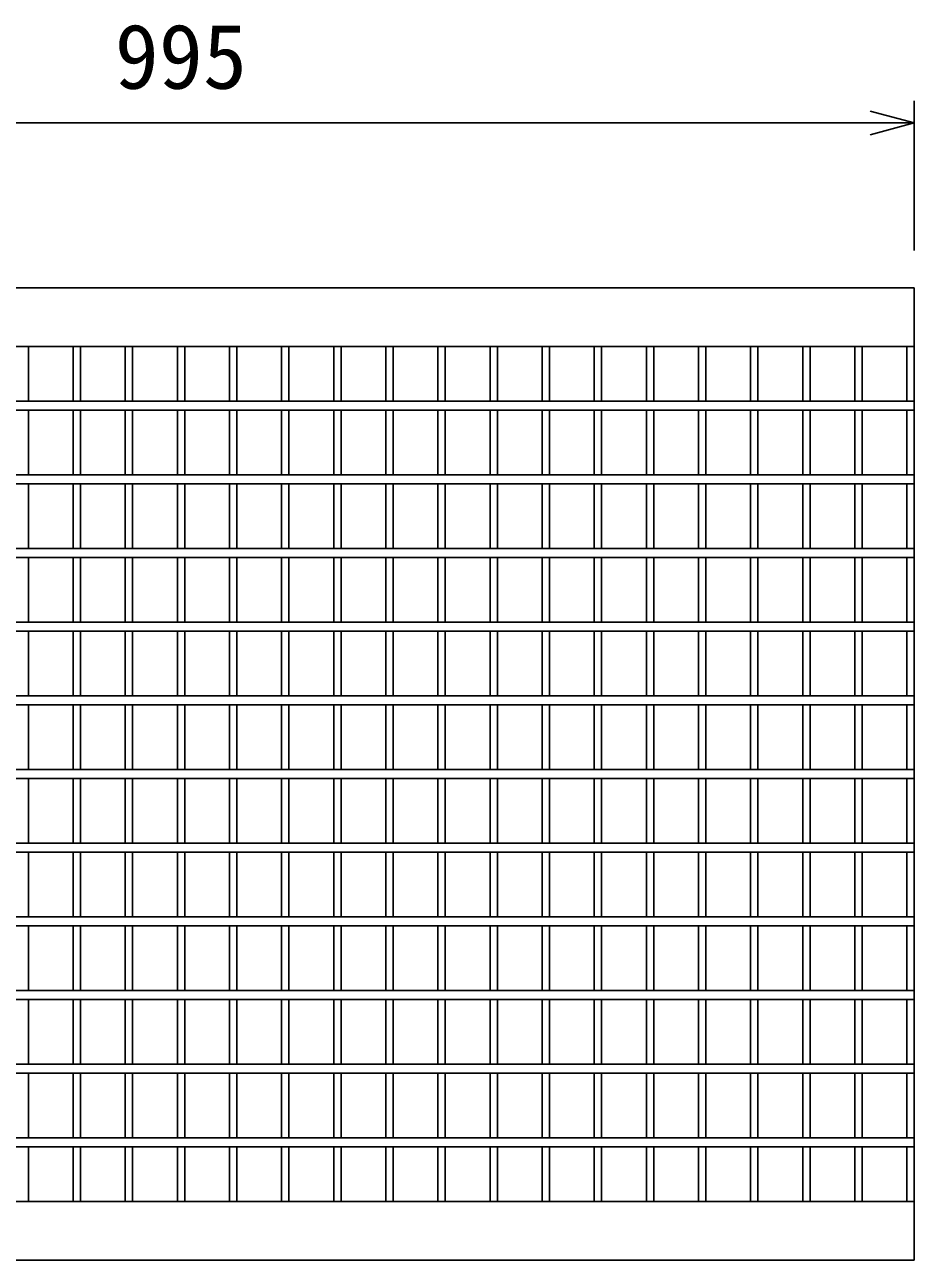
# Model space of a CAD drawing. Units: millimetres, scale not verified. Extents: x -25200 to 25200, y -8910 to 8910.
# Drawn here: x -4385 to -3782, y -5585 to -4746 of the extents above; entities that cross this region are included whole.
import ezdxf
from ezdxf.enums import TextEntityAlignment as Align

# ---------------------------------------------------------------- set-up
doc = ezdxf.new("R2010")
doc.units = ezdxf.units.MM
doc.header["$LTSCALE"] = 30
doc.layers.add('0-0_DIM', color=7, linetype='Continuous', lineweight=25)
doc.layers.add('0-2_HATCH', color=6, linetype='Continuous', lineweight=25)
doc.styles.add('ＭＳ ゴシック', font='')
doc.styles.get('ＭＳ ゴシック').set_extended_font_data('MS Gothic')

msp = doc.modelspace()

# ---------------------------------------------------------------- linework, layer by layer
at = {"layer": '0-0_DIM'}
for p, q in [((-3781.52, -4899.7), (-3781.52, -4798.11)), ((-3781.52, -4813.11), (-4776.52, -4813.11))]:
    msp.add_line(p, q, dxfattribs=at)
msp.add_lwpolyline([(-3811.52, -4821.15), (-3781.52, -4813.11), (-3811.52, -4805.07)], dxfattribs=at)
at = {"layer": '0-2_HATCH'}
for p, q in [((-3781.52, -4924.92), (-4776.52, -4924.92)), ((-3781.52, -4924.92), (-3781.52, -5584.92)), ((-3781.52, -4964.92), (-4776.52, -4964.92)), ((-4382.59, -4964.92), (-4382.59, -5001.92)), ((-4352.23, -4964.92), (-4352.23, -5001.92)), ((-4347.23, -4964.92), (-4347.23, -5001.92)), ((-4316.88, -4964.92), (-4316.88, -5001.92)), ((-4311.88, -4964.92), (-4311.88, -5001.92)), ((-4281.52, -4964.92), (-4281.52, -5001.92)), ((-4276.52, -4964.92), (-4276.52, -5001.92)), ((-4246.16, -4964.92), (-4246.16, -5001.92)), ((-4241.16, -4964.92), (-4241.16, -5001.92)), ((-4210.81, -4964.92), (-4210.81, -5001.92)), ((-4205.81, -4964.92), (-4205.81, -5001.92)), ((-4175.45, -4964.92), (-4175.45, -5001.92)), ((-4170.45, -4964.92), (-4170.45, -5001.92)), ((-4140.09, -4964.92), (-4140.09, -5001.92)), ((-4135.09, -4964.92), (-4135.09, -5001.92)), ((-4104.73, -4964.92), (-4104.73, -5001.92)), ((-4099.73, -4964.92), (-4099.73, -5001.92)), ((-4069.38, -4964.92), (-4069.38, -5001.92)), ((-4064.38, -4964.92), (-4064.38, -5001.92)), ((-4034.02, -4964.92), (-4034.02, -5001.92)), ((-4029.02, -4964.92), (-4029.02, -5001.92)), ((-3998.66, -4964.92), (-3998.66, -5001.92)), ((-3993.66, -4964.92), (-3993.66, -5001.92)), ((-3963.31, -4964.92), (-3963.31, -5001.92)), ((-3958.31, -4964.92), (-3958.31, -5001.92)), ((-3927.95, -4964.92), (-3927.95, -5001.92)), ((-3922.95, -4964.92), (-3922.95, -5001.92)), ((-3892.59, -4964.92), (-3892.59, -5001.92)), ((-3887.59, -4964.92), (-3887.59, -5001.92)), ((-3857.23, -4964.92), (-3857.23, -5001.92)), ((-3852.23, -4964.92), (-3852.23, -5001.92)), ((-3821.88, -4964.92), (-3821.88, -5001.92)), ((-3816.88, -4964.92), (-3816.88, -5001.92)), ((-3786.52, -4964.92), (-3786.52, -5001.92)), ((-3781.52, -5001.92), (-4776.52, -5001.92)), ((-4776.52, -5007.92), (-3781.52, -5007.92)), ((-4382.59, -5051.92), (-4382.59, -5007.92)), ((-4352.23, -5051.92), (-4352.23, -5007.92)), ((-4347.23, -5051.92), (-4347.23, -5007.92)), ((-4316.88, -5051.92), (-4316.88, -5007.92)), ((-4311.88, -5051.92), (-4311.88, -5007.92)), ((-4281.52, -5051.92), (-4281.52, -5007.92)), ((-4276.52, -5051.92), (-4276.52, -5007.92)), ((-4246.16, -5051.92), (-4246.16, -5007.92)), ((-4241.16, -5051.92), (-4241.16, -5007.92)), ((-4210.81, -5051.92), (-4210.81, -5007.92)), ((-4205.81, -5051.92), (-4205.81, -5007.92)), ((-4175.45, -5051.92), (-4175.45, -5007.92)), ((-4170.45, -5051.92), (-4170.45, -5007.92)), ((-4140.09, -5051.92), (-4140.09, -5007.92)), ((-4135.09, -5051.92), (-4135.09, -5007.92)), ((-4104.73, -5051.92), (-4104.73, -5007.92)), ((-4099.73, -5051.92), (-4099.73, -5007.92)), ((-4069.38, -5051.92), (-4069.38, -5007.92)), ((-4064.38, -5051.92), (-4064.38, -5007.92)), ((-4034.02, -5051.92), (-4034.02, -5007.92)), ((-4029.02, -5051.92), (-4029.02, -5007.92)), ((-3998.66, -5051.92), (-3998.66, -5007.92)), ((-3993.66, -5051.92), (-3993.66, -5007.92)), ((-3963.31, -5051.92), (-3963.31, -5007.92)), ((-3958.31, -5051.92), (-3958.31, -5007.92)), ((-3927.95, -5051.92), (-3927.95, -5007.92)), ((-3922.95, -5051.92), (-3922.95, -5007.92)), ((-3892.59, -5051.92), (-3892.59, -5007.92)), ((-3887.59, -5051.92), (-3887.59, -5007.92)), ((-3857.23, -5051.92), (-3857.23, -5007.92)), ((-3852.23, -5051.92), (-3852.23, -5007.92)), ((-3821.88, -5051.92), (-3821.88, -5007.92)), ((-3816.88, -5051.92), (-3816.88, -5007.92)), ((-3786.52, -5051.92), (-3786.52, -5007.92)), ((-3781.52, -5051.92), (-4776.52, -5051.92)), ((-4776.52, -5057.92), (-3781.52, -5057.92)), ((-4382.59, -5101.92), (-4382.59, -5057.92)), ((-4352.23, -5101.92), (-4352.23, -5057.92)), ((-4347.23, -5101.92), (-4347.23, -5057.92)), ((-4316.88, -5101.92), (-4316.88, -5057.92)), ((-4311.88, -5101.92), (-4311.88, -5057.92)), ((-4281.52, -5101.92), (-4281.52, -5057.92)), ((-4276.52, -5101.92), (-4276.52, -5057.92)), ((-4246.16, -5101.92), (-4246.16, -5057.92)), ((-4241.16, -5101.92), (-4241.16, -5057.92)), ((-4210.81, -5101.92), (-4210.81, -5057.92)), ((-4205.81, -5101.92), (-4205.81, -5057.92)), ((-4175.45, -5101.92), (-4175.45, -5057.92)), ((-4170.45, -5101.92), (-4170.45, -5057.92)), ((-4140.09, -5101.92), (-4140.09, -5057.92)), ((-4135.09, -5101.92), (-4135.09, -5057.92)), ((-4104.73, -5101.92), (-4104.73, -5057.92)), ((-4099.73, -5101.92), (-4099.73, -5057.92)), ((-4069.38, -5101.92), (-4069.38, -5057.92)), ((-4064.38, -5101.92), (-4064.38, -5057.92)), ((-4034.02, -5101.92), (-4034.02, -5057.92)), ((-4029.02, -5101.92), (-4029.02, -5057.92)), ((-3998.66, -5101.92), (-3998.66, -5057.92)), ((-3993.66, -5101.92), (-3993.66, -5057.92)), ((-3963.31, -5101.92), (-3963.31, -5057.92)), ((-3958.31, -5101.92), (-3958.31, -5057.92)), ((-3927.95, -5101.92), (-3927.95, -5057.92)), ((-3922.95, -5101.92), (-3922.95, -5057.92)), ((-3892.59, -5101.92), (-3892.59, -5057.92)), ((-3887.59, -5101.92), (-3887.59, -5057.92)), ((-3857.23, -5101.92), (-3857.23, -5057.92)), ((-3852.23, -5101.92), (-3852.23, -5057.92)), ((-3821.88, -5101.92), (-3821.88, -5057.92)), ((-3816.88, -5101.92), (-3816.88, -5057.92)), ((-3786.52, -5101.92), (-3786.52, -5057.92)), ((-3781.52, -5101.92), (-4776.52, -5101.92)), ((-4776.52, -5107.92), (-3781.52, -5107.92)), ((-4382.59, -5151.92), (-4382.59, -5107.92)), ((-4352.23, -5151.92), (-4352.23, -5107.92)), ((-4347.23, -5151.92), (-4347.23, -5107.92)), ((-4316.88, -5151.92), (-4316.88, -5107.92)), ((-4311.88, -5151.92), (-4311.88, -5107.92)), ((-4281.52, -5151.92), (-4281.52, -5107.92)), ((-4276.52, -5151.92), (-4276.52, -5107.92)), ((-4246.16, -5151.92), (-4246.16, -5107.92)), ((-4241.16, -5151.92), (-4241.16, -5107.92)), ((-4210.81, -5151.92), (-4210.81, -5107.92)), ((-4205.81, -5151.92), (-4205.81, -5107.92)), ((-4175.45, -5151.92), (-4175.45, -5107.92)), ((-4170.45, -5151.92), (-4170.45, -5107.92)), ((-4140.09, -5151.92), (-4140.09, -5107.92)), ((-4135.09, -5151.92), (-4135.09, -5107.92)), ((-4104.73, -5151.92), (-4104.73, -5107.92)), ((-4099.73, -5151.92), (-4099.73, -5107.92)), ((-4069.38, -5151.92), (-4069.38, -5107.92)), ((-4064.38, -5151.92), (-4064.38, -5107.92)), ((-4034.02, -5151.92), (-4034.02, -5107.92)), ((-4029.02, -5151.92), (-4029.02, -5107.92)), ((-3998.66, -5151.92), (-3998.66, -5107.92)), ((-3993.66, -5151.92), (-3993.66, -5107.92)), ((-3963.31, -5151.92), (-3963.31, -5107.92)), ((-3958.31, -5151.92), (-3958.31, -5107.92)), ((-3927.95, -5151.92), (-3927.95, -5107.92)), ((-3922.95, -5151.92), (-3922.95, -5107.92)), ((-3892.59, -5151.92), (-3892.59, -5107.92)), ((-3887.59, -5151.92), (-3887.59, -5107.92)), ((-3857.23, -5151.92), (-3857.23, -5107.92)), ((-3852.23, -5151.92), (-3852.23, -5107.92)), ((-3821.88, -5151.92), (-3821.88, -5107.92)), ((-3816.88, -5151.92), (-3816.88, -5107.92)), ((-3786.52, -5151.92), (-3786.52, -5107.92)), ((-3781.52, -5151.92), (-4776.52, -5151.92)), ((-4776.52, -5157.92), (-3781.52, -5157.92)), ((-4382.59, -5201.92), (-4382.59, -5157.92)), ((-4352.23, -5201.92), (-4352.23, -5157.92)), ((-4347.23, -5201.92), (-4347.23, -5157.92)), ((-4316.88, -5201.92), (-4316.88, -5157.92)), ((-4311.88, -5201.92), (-4311.88, -5157.92)), ((-4281.52, -5201.92), (-4281.52, -5157.92)), ((-4276.52, -5201.92), (-4276.52, -5157.92)), ((-4246.16, -5201.92), (-4246.16, -5157.92)), ((-4241.16, -5201.92), (-4241.16, -5157.92)), ((-4210.81, -5201.92), (-4210.81, -5157.92)), ((-4205.81, -5201.92), (-4205.81, -5157.92)), ((-4175.45, -5201.92), (-4175.45, -5157.92)), ((-4170.45, -5201.92), (-4170.45, -5157.92)), ((-4140.09, -5201.92), (-4140.09, -5157.92)), ((-4135.09, -5201.92), (-4135.09, -5157.92)), ((-4104.73, -5201.92), (-4104.73, -5157.92)), ((-4099.73, -5201.92), (-4099.73, -5157.92)), ((-4069.38, -5201.92), (-4069.38, -5157.92)), ((-4064.38, -5201.92), (-4064.38, -5157.92)), ((-4034.02, -5201.92), (-4034.02, -5157.92)), ((-4029.02, -5201.92), (-4029.02, -5157.92)), ((-3998.66, -5201.92), (-3998.66, -5157.92)), ((-3993.66, -5201.92), (-3993.66, -5157.92)), ((-3963.31, -5201.92), (-3963.31, -5157.92)), ((-3958.31, -5201.92), (-3958.31, -5157.92)), ((-3927.95, -5201.92), (-3927.95, -5157.92)), ((-3922.95, -5201.92), (-3922.95, -5157.92)), ((-3892.59, -5201.92), (-3892.59, -5157.92)), ((-3887.59, -5201.92), (-3887.59, -5157.92)), ((-3857.23, -5201.92), (-3857.23, -5157.92)), ((-3852.23, -5201.92), (-3852.23, -5157.92)), ((-3821.88, -5201.92), (-3821.88, -5157.92)), ((-3816.88, -5201.92), (-3816.88, -5157.92)), ((-3786.52, -5201.92), (-3786.52, -5157.92)), ((-3781.52, -5201.92), (-4776.52, -5201.92)), ((-4776.52, -5207.92), (-3781.52, -5207.92)), ((-4382.59, -5251.92), (-4382.59, -5207.92)), ((-4352.23, -5251.92), (-4352.23, -5207.92)), ((-4347.23, -5251.92), (-4347.23, -5207.92)), ((-4316.88, -5251.92), (-4316.88, -5207.92)), ((-4311.88, -5251.92), (-4311.88, -5207.92)), ((-4281.52, -5251.92), (-4281.52, -5207.92)), ((-4276.52, -5251.92), (-4276.52, -5207.92)), ((-4246.16, -5251.92), (-4246.16, -5207.92)), ((-4241.16, -5251.92), (-4241.16, -5207.92)), ((-4210.81, -5251.92), (-4210.81, -5207.92)), ((-4205.81, -5251.92), (-4205.81, -5207.92)), ((-4175.45, -5251.92), (-4175.45, -5207.92)), ((-4170.45, -5251.92), (-4170.45, -5207.92)), ((-4140.09, -5251.92), (-4140.09, -5207.92)), ((-4135.09, -5251.92), (-4135.09, -5207.92)), ((-4104.73, -5251.92), (-4104.73, -5207.92)), ((-4099.73, -5251.92), (-4099.73, -5207.92)), ((-4069.38, -5251.92), (-4069.38, -5207.92)), ((-4064.38, -5251.92), (-4064.38, -5207.92)), ((-4034.02, -5251.92), (-4034.02, -5207.92)), ((-4029.02, -5251.92), (-4029.02, -5207.92)), ((-3998.66, -5251.92), (-3998.66, -5207.92)), ((-3993.66, -5251.92), (-3993.66, -5207.92)), ((-3963.31, -5251.92), (-3963.31, -5207.92)), ((-3958.31, -5251.92), (-3958.31, -5207.92)), ((-3927.95, -5251.92), (-3927.95, -5207.92)), ((-3922.95, -5251.92), (-3922.95, -5207.92)), ((-3892.59, -5251.92), (-3892.59, -5207.92)), ((-3887.59, -5251.92), (-3887.59, -5207.92)), ((-3857.23, -5251.92), (-3857.23, -5207.92)), ((-3852.23, -5251.92), (-3852.23, -5207.92)), ((-3821.88, -5251.92), (-3821.88, -5207.92)), ((-3816.88, -5251.92), (-3816.88, -5207.92)), ((-3786.52, -5251.92), (-3786.52, -5207.92)), ((-3781.52, -5251.92), (-4776.52, -5251.92)), ((-4776.52, -5257.92), (-3781.52, -5257.92)), ((-4382.59, -5301.92), (-4382.59, -5257.92)), ((-4352.23, -5301.92), (-4352.23, -5257.92)), ((-4347.23, -5301.92), (-4347.23, -5257.92)), ((-4316.88, -5301.92), (-4316.88, -5257.92)), ((-4311.88, -5301.92), (-4311.88, -5257.92)), ((-4281.52, -5301.92), (-4281.52, -5257.92)), ((-4276.52, -5301.92), (-4276.52, -5257.92)), ((-4246.16, -5301.92), (-4246.16, -5257.92)), ((-4241.16, -5301.92), (-4241.16, -5257.92)), ((-4210.81, -5301.92), (-4210.81, -5257.92)), ((-4205.81, -5301.92), (-4205.81, -5257.92)), ((-4175.45, -5301.92), (-4175.45, -5257.92)), ((-4170.45, -5301.92), (-4170.45, -5257.92)), ((-4140.09, -5301.92), (-4140.09, -5257.92)), ((-4135.09, -5301.92), (-4135.09, -5257.92)), ((-4104.73, -5301.92), (-4104.73, -5257.92)), ((-4099.73, -5301.92), (-4099.73, -5257.92)), ((-4069.38, -5301.92), (-4069.38, -5257.92)), ((-4064.38, -5301.92), (-4064.38, -5257.92)), ((-4034.02, -5301.92), (-4034.02, -5257.92)), ((-4029.02, -5301.92), (-4029.02, -5257.92)), ((-3998.66, -5301.92), (-3998.66, -5257.92)), ((-3993.66, -5301.92), (-3993.66, -5257.92)), ((-3963.31, -5301.92), (-3963.31, -5257.92)), ((-3958.31, -5301.92), (-3958.31, -5257.92)), ((-3927.95, -5301.92), (-3927.95, -5257.92)), ((-3922.95, -5301.92), (-3922.95, -5257.92)), ((-3892.59, -5301.92), (-3892.59, -5257.92)), ((-3887.59, -5301.92), (-3887.59, -5257.92)), ((-3857.23, -5301.92), (-3857.23, -5257.92)), ((-3852.23, -5301.92), (-3852.23, -5257.92)), ((-3821.88, -5301.92), (-3821.88, -5257.92)), ((-3816.88, -5301.92), (-3816.88, -5257.92)), ((-3786.52, -5301.92), (-3786.52, -5257.92)), ((-3781.52, -5301.92), (-4776.52, -5301.92)), ((-4776.52, -5307.92), (-3781.52, -5307.92)), ((-4382.59, -5351.92), (-4382.59, -5307.92)), ((-4352.23, -5351.92), (-4352.23, -5307.92)), ((-4347.23, -5351.92), (-4347.23, -5307.92)), ((-4316.88, -5351.92), (-4316.88, -5307.92)), ((-4311.88, -5351.92), (-4311.88, -5307.92)), ((-4281.52, -5351.92), (-4281.52, -5307.92)), ((-4276.52, -5351.92), (-4276.52, -5307.92)), ((-4246.16, -5351.92), (-4246.16, -5307.92)), ((-4241.16, -5351.92), (-4241.16, -5307.92)), ((-4210.81, -5351.92), (-4210.81, -5307.92)), ((-4205.81, -5351.92), (-4205.81, -5307.92)), ((-4175.45, -5351.92), (-4175.45, -5307.92)), ((-4170.45, -5351.92), (-4170.45, -5307.92)), ((-4140.09, -5351.92), (-4140.09, -5307.92)), ((-4135.09, -5351.92), (-4135.09, -5307.92)), ((-4104.73, -5351.92), (-4104.73, -5307.92)), ((-4099.73, -5351.92), (-4099.73, -5307.92)), ((-4069.38, -5351.92), (-4069.38, -5307.92)), ((-4064.38, -5351.92), (-4064.38, -5307.92)), ((-4034.02, -5351.92), (-4034.02, -5307.92)), ((-4029.02, -5351.92), (-4029.02, -5307.92)), ((-3998.66, -5351.92), (-3998.66, -5307.92)), ((-3993.66, -5351.92), (-3993.66, -5307.92)), ((-3963.31, -5351.92), (-3963.31, -5307.92)), ((-3958.31, -5351.92), (-3958.31, -5307.92)), ((-3927.95, -5351.92), (-3927.95, -5307.92)), ((-3922.95, -5351.92), (-3922.95, -5307.92)), ((-3892.59, -5351.92), (-3892.59, -5307.92)), ((-3887.59, -5351.92), (-3887.59, -5307.92)), ((-3857.23, -5351.92), (-3857.23, -5307.92)), ((-3852.23, -5351.92), (-3852.23, -5307.92)), ((-3821.88, -5351.92), (-3821.88, -5307.92)), ((-3816.88, -5351.92), (-3816.88, -5307.92)), ((-3786.52, -5351.92), (-3786.52, -5307.92)), ((-3781.52, -5351.92), (-4776.52, -5351.92)), ((-4776.52, -5357.92), (-3781.52, -5357.92)), ((-4382.59, -5401.92), (-4382.59, -5357.92)), ((-4352.23, -5401.92), (-4352.23, -5357.92)), ((-4347.23, -5401.92), (-4347.23, -5357.92)), ((-4316.88, -5401.92), (-4316.88, -5357.92)), ((-4311.88, -5401.92), (-4311.88, -5357.92)), ((-4281.52, -5401.92), (-4281.52, -5357.92)), ((-4276.52, -5401.92), (-4276.52, -5357.92)), ((-4246.16, -5401.92), (-4246.16, -5357.92)), ((-4241.16, -5401.92), (-4241.16, -5357.92)), ((-4210.81, -5401.92), (-4210.81, -5357.92)), ((-4205.81, -5401.92), (-4205.81, -5357.92)), ((-4175.45, -5401.92), (-4175.45, -5357.92)), ((-4170.45, -5401.92), (-4170.45, -5357.92)), ((-4140.09, -5401.92), (-4140.09, -5357.92)), ((-4135.09, -5401.92), (-4135.09, -5357.92)), ((-4104.73, -5401.92), (-4104.73, -5357.92)), ((-4099.73, -5401.92), (-4099.73, -5357.92)), ((-4069.38, -5401.92), (-4069.38, -5357.92)), ((-4064.38, -5401.92), (-4064.38, -5357.92)), ((-4034.02, -5401.92), (-4034.02, -5357.92)), ((-4029.02, -5401.92), (-4029.02, -5357.92)), ((-3998.66, -5401.92), (-3998.66, -5357.92)), ((-3993.66, -5401.92), (-3993.66, -5357.92)), ((-3963.31, -5401.92), (-3963.31, -5357.92)), ((-3958.31, -5401.92), (-3958.31, -5357.92)), ((-3927.95, -5401.92), (-3927.95, -5357.92)), ((-3922.95, -5401.92), (-3922.95, -5357.92)), ((-3892.59, -5401.92), (-3892.59, -5357.92)), ((-3887.59, -5401.92), (-3887.59, -5357.92)), ((-3857.23, -5401.92), (-3857.23, -5357.92)), ((-3852.23, -5401.92), (-3852.23, -5357.92)), ((-3821.88, -5401.92), (-3821.88, -5357.92)), ((-3816.88, -5401.92), (-3816.88, -5357.92)), ((-3786.52, -5401.92), (-3786.52, -5357.92)), ((-3781.52, -5401.92), (-4776.52, -5401.92)), ((-4776.52, -5407.92), (-3781.52, -5407.92)), ((-4382.59, -5451.92), (-4382.59, -5407.92)), ((-4352.23, -5451.92), (-4352.23, -5407.92)), ((-4347.23, -5451.92), (-4347.23, -5407.92)), ((-4316.88, -5451.92), (-4316.88, -5407.92)), ((-4311.88, -5451.92), (-4311.88, -5407.92)), ((-4281.52, -5451.92), (-4281.52, -5407.92)), ((-4276.52, -5451.92), (-4276.52, -5407.92)), ((-4246.16, -5451.92), (-4246.16, -5407.92)), ((-4241.16, -5451.92), (-4241.16, -5407.92)), ((-4210.81, -5451.92), (-4210.81, -5407.92)), ((-4205.81, -5451.92), (-4205.81, -5407.92)), ((-4175.45, -5451.92), (-4175.45, -5407.92)), ((-4170.45, -5451.92), (-4170.45, -5407.92)), ((-4140.09, -5451.92), (-4140.09, -5407.92)), ((-4135.09, -5451.92), (-4135.09, -5407.92)), ((-4104.73, -5451.92), (-4104.73, -5407.92)), ((-4099.73, -5451.92), (-4099.73, -5407.92)), ((-4069.38, -5451.92), (-4069.38, -5407.92)), ((-4064.38, -5451.92), (-4064.38, -5407.92)), ((-4034.02, -5451.92), (-4034.02, -5407.92)), ((-4029.02, -5451.92), (-4029.02, -5407.92)), ((-3998.66, -5451.92), (-3998.66, -5407.92)), ((-3993.66, -5451.92), (-3993.66, -5407.92)), ((-3963.31, -5451.92), (-3963.31, -5407.92)), ((-3958.31, -5451.92), (-3958.31, -5407.92)), ((-3927.95, -5451.92), (-3927.95, -5407.92)), ((-3922.95, -5451.92), (-3922.95, -5407.92)), ((-3892.59, -5451.92), (-3892.59, -5407.92)), ((-3887.59, -5451.92), (-3887.59, -5407.92)), ((-3857.23, -5451.92), (-3857.23, -5407.92)), ((-3852.23, -5451.92), (-3852.23, -5407.92)), ((-3821.88, -5451.92), (-3821.88, -5407.92)), ((-3816.88, -5451.92), (-3816.88, -5407.92)), ((-3786.52, -5451.92), (-3786.52, -5407.92)), ((-3781.52, -5451.92), (-4776.52, -5451.92)), ((-4776.52, -5457.92), (-3781.52, -5457.92)), ((-4382.59, -5501.92), (-4382.59, -5457.92)), ((-4352.23, -5501.92), (-4352.23, -5457.92)), ((-4347.23, -5501.92), (-4347.23, -5457.92)), ((-4316.88, -5501.92), (-4316.88, -5457.92)), ((-4311.88, -5501.92), (-4311.88, -5457.92)), ((-4281.52, -5501.92), (-4281.52, -5457.92)), ((-4276.52, -5501.92), (-4276.52, -5457.92)), ((-4246.16, -5501.92), (-4246.16, -5457.92)), ((-4241.16, -5501.92), (-4241.16, -5457.92)), ((-4210.81, -5501.92), (-4210.81, -5457.92)), ((-4205.81, -5501.92), (-4205.81, -5457.92)), ((-4175.45, -5501.92), (-4175.45, -5457.92)), ((-4170.45, -5501.92), (-4170.45, -5457.92)), ((-4140.09, -5501.92), (-4140.09, -5457.92)), ((-4135.09, -5501.92), (-4135.09, -5457.92)), ((-4104.73, -5501.92), (-4104.73, -5457.92)), ((-4099.73, -5501.92), (-4099.73, -5457.92)), ((-4069.38, -5501.92), (-4069.38, -5457.92)), ((-4064.38, -5501.92), (-4064.38, -5457.92)), ((-4034.02, -5501.92), (-4034.02, -5457.92)), ((-4029.02, -5501.92), (-4029.02, -5457.92)), ((-3998.66, -5501.92), (-3998.66, -5457.92)), ((-3993.66, -5501.92), (-3993.66, -5457.92)), ((-3963.31, -5501.92), (-3963.31, -5457.92)), ((-3958.31, -5501.92), (-3958.31, -5457.92)), ((-3927.95, -5501.92), (-3927.95, -5457.92)), ((-3922.95, -5501.92), (-3922.95, -5457.92)), ((-3892.59, -5501.92), (-3892.59, -5457.92)), ((-3887.59, -5501.92), (-3887.59, -5457.92)), ((-3857.23, -5501.92), (-3857.23, -5457.92)), ((-3852.23, -5501.92), (-3852.23, -5457.92)), ((-3821.88, -5501.92), (-3821.88, -5457.92)), ((-3816.88, -5501.92), (-3816.88, -5457.92)), ((-3786.52, -5501.92), (-3786.52, -5457.92)), ((-3781.52, -5501.92), (-4776.52, -5501.92)), ((-4776.52, -5507.92), (-3781.52, -5507.92)), ((-4382.59, -5544.92), (-4382.59, -5507.92)), ((-4352.23, -5544.92), (-4352.23, -5507.92)), ((-4347.23, -5544.92), (-4347.23, -5507.92)), ((-4316.88, -5544.92), (-4316.88, -5507.92)), ((-4311.88, -5544.92), (-4311.88, -5507.92)), ((-4281.52, -5544.92), (-4281.52, -5507.92)), ((-4276.52, -5544.92), (-4276.52, -5507.92)), ((-4246.16, -5544.92), (-4246.16, -5507.92)), ((-4241.16, -5544.92), (-4241.16, -5507.92)), ((-4210.81, -5544.92), (-4210.81, -5507.92)), ((-4205.81, -5544.92), (-4205.81, -5507.92)), ((-4175.45, -5544.92), (-4175.45, -5507.92)), ((-4170.45, -5544.92), (-4170.45, -5507.92)), ((-4140.09, -5544.92), (-4140.09, -5507.92)), ((-4135.09, -5544.92), (-4135.09, -5507.92)), ((-4104.73, -5544.92), (-4104.73, -5507.92)), ((-4099.73, -5544.92), (-4099.73, -5507.92)), ((-4069.38, -5544.92), (-4069.38, -5507.92)), ((-4064.38, -5544.92), (-4064.38, -5507.92)), ((-4034.02, -5544.92), (-4034.02, -5507.92)), ((-4029.02, -5544.92), (-4029.02, -5507.92)), ((-3998.66, -5544.92), (-3998.66, -5507.92)), ((-3993.66, -5544.92), (-3993.66, -5507.92)), ((-3963.31, -5544.92), (-3963.31, -5507.92)), ((-3958.31, -5544.92), (-3958.31, -5507.92)), ((-3927.95, -5544.92), (-3927.95, -5507.92)), ((-3922.95, -5544.92), (-3922.95, -5507.92)), ((-3892.59, -5544.92), (-3892.59, -5507.92)), ((-3887.59, -5544.92), (-3887.59, -5507.92)), ((-3857.23, -5544.92), (-3857.23, -5507.92)), ((-3852.23, -5544.92), (-3852.23, -5507.92)), ((-3821.88, -5544.92), (-3821.88, -5507.92)), ((-3816.88, -5544.92), (-3816.88, -5507.92)), ((-3786.52, -5544.92), (-3786.52, -5507.92)), ((-3781.52, -5544.92), (-4776.52, -5544.92)), ((-3781.52, -5584.92), (-4776.52, -5584.92))]:
    msp.add_line(p, q, dxfattribs=at)

# ---------------------------------------------------------------- texts
at = {"layer": '0-0_DIM', "style": 'ＭＳ ゴシック'}
msp.add_text('995', height=43.99, dxfattribs=at).set_placement((-4324.02, -4803.11), align=Align.BOTTOM_LEFT)

doc.saveas('drawing.dxf')
